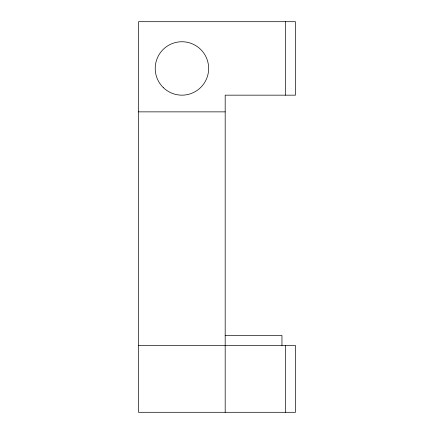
<?xml version="1.0" encoding="UTF-8"?>
<svg xmlns="http://www.w3.org/2000/svg" width="434" height="434" viewBox="0 0 434 434"><rect width="100%" height="100%" fill="white"/><g stroke="black" fill="none" stroke-linecap="round" stroke-linejoin="round"><path stroke-width="0.65" d="M138.522 111.863L225.181 111.863M225.181 335.493L281.959 335.493L281.959 345.513M138.522 345.513L295.478 345.513L295.478 412.3L138.522 412.3L138.522 21.7L295.478 21.7L295.478 95.165L225.181 95.165L225.181 412.3M285.458 21.7L285.458 95.165M285.458 345.513L285.458 412.3M163.368 87.663A26.718 26.718 0 0 0 207.853 74.925A26.718 26.718 0 0 0 174.582 42.771A26.718 26.718 0 0 0 163.368 87.663"/></g></svg>
